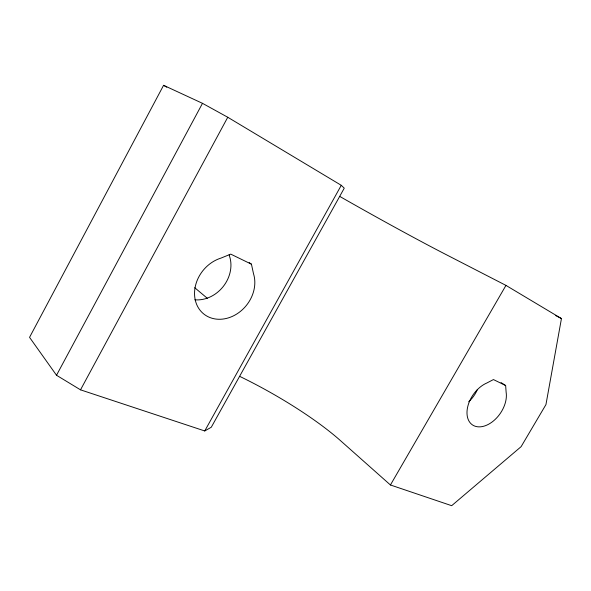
<?xml version="1.0" encoding="UTF-8"?>
<svg xmlns="http://www.w3.org/2000/svg" width="591" height="591" viewBox="0 0 591 591"><rect width="100%" height="100%" fill="white"/><g stroke="black" fill="none" stroke-linecap="round" stroke-linejoin="round"><path stroke-width="0.89" d="M340.024 196.567A120.697 3.967 29.2 0 0 446.205 254.647L505.962 285.394L561.45 318.571L545.944 404.606L521.114 446.656L451.672 505.689L390.437 484.982L340.202 440.391A118.141 24.659 29.4 0 0 239.939 376.489M163.589 85.311L29.55 337.35L56.514 375.263L80.516 389.838L204.745 430.957L211.282 427.241L344.257 188.174L341.266 185.308L227.757 117.262L202.491 103.329L163.589 85.311L166.751 87.18M56.514 375.263L202.491 103.329M80.516 389.838L227.757 117.262M204.745 430.957L341.266 185.308M390.437 484.982L505.962 285.394M251.441 264.192L230.756 254.13L220.908 258.119A33.362 27.829 -51 0 0 195.045 298.994A33.362 27.829 -51 0 0 231.835 316.613A33.362 27.829 -51 0 0 253.509 273.736L251.441 264.192L249.188 262.589M505.645 385.531L493.441 379.57L486.895 382.975A25.184 16.467 -55.4 0 0 467.008 413.707A25.184 16.467 -55.4 0 0 488.727 424.175A25.184 16.467 -55.4 0 0 506.132 392.247L505.645 385.531L501.065 382.606M555.776 315.624L561.45 318.571M194.72 287.714L207.33 298.307M229.19 254.662L229.574 256.339A31.914 27.216 -50.7 0 1 223.102 286.679A31.914 27.216 -50.7 0 1 194.867 299.814M477.321 389.705A24.349 16.422 -55.5 0 1 468.707 401.769"/></g></svg>
